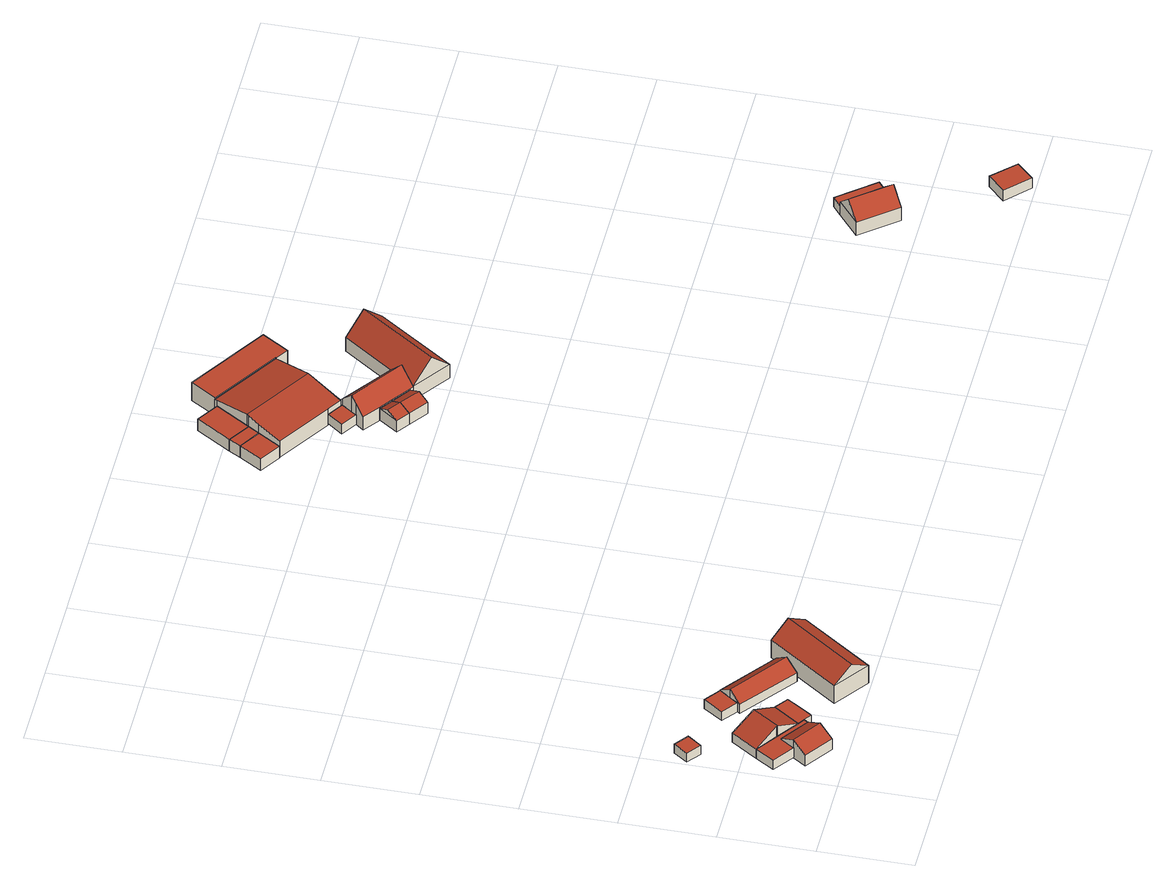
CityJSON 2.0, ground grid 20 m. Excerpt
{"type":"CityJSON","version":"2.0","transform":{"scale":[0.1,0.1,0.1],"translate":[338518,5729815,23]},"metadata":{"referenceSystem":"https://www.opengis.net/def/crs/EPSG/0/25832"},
"CityObjects":{
"building1":{"type":"Building","attributes":{"Geometrietyp2DReferenz":"3000","Gemeindeschluessel":"05170048","function":"31001_2720","roofType":"3100","measuredHeight":4.56},"address":[{"country":"Germany","locality":"Wesel","thoroughfareNumber":"477","thoroughfareName":"Brüner Landstraße"}],"geometry":[{"type":"Solid","lod":"2","boundaries":[[[[0,1,2,3]],[[4,5,1,0]],[[6,7,5,4]],[[8,9,7,6]],[[10,11,9,8]],[[12,13,11,10]],[[3,2,13,12]],[[0,3,12,10,4]],[[8,6,4,10]],[[1,5,7,9,11,13,2]]]],"semantics":{"surfaces":[{"type":"WallSurface"},{"type":"RoofSurface"},{"type":"GroundSurface"}],"values":[[0,0,0,0,0,0,0,1,1,2]]}}]},
"building2":{"type":"Building","attributes":{"Geometrietyp2DReferenz":"3000","Gemeindeschluessel":"05170048","function":"31001_2723","roofType":"1000","measuredHeight":2.37},"address":[{"country":"Germany","locality":"Wesel","thoroughfareNumber":"477","thoroughfareName":"Brüner Landstraße"}],"geometry":[{"type":"Solid","lod":"2","boundaries":[[[[14,15,16,17]],[[18,19,15,14]],[[20,21,19,18]],[[17,16,21,20]],[[18,14,17,20]],[[15,19,21,16]]]],"semantics":{"surfaces":[{"type":"WallSurface"},{"type":"RoofSurface"},{"type":"GroundSurface"}],"values":[[0,0,0,0,1,2]]}}]},
"building3":{"type":"Building","attributes":{"Geometrietyp2DReferenz":"3000","Gemeindeschluessel":"05170048","function":"51009_1610","roofType":"1000","measuredHeight":2.4},"geometry":[{"type":"Solid","lod":"2","boundaries":[[[[22,23,24,25]],[[26,27,23,22]],[[28,29,27,26]],[[30,31,29,28]],[[32,33,31,30]],[[34,35,33,32]],[[36,37,35,34]],[[25,24,37,36]],[[34,32,30,28,26,22,25,36]],[[23,27,29,31,33,35,37,24]]]],"semantics":{"surfaces":[{"type":"WallSurface"},{"type":"RoofSurface"},{"type":"GroundSurface"}],"values":[[0,0,0,0,0,0,0,0,1,2]]}}]},
"building4":{"type":"Building","attributes":{"Geometrietyp2DReferenz":"3000","Gemeindeschluessel":"05170048","function":"31001_2720","roofType":"3100","measuredHeight":5.06},"address":[{"country":"Germany","locality":"Wesel","thoroughfareNumber":"477","thoroughfareName":"Brüner Landstraße"}],"geometry":[{"type":"Solid","lod":"2","boundaries":[[[[38,39,35,34]],[[40,41,39,38]],[[42,43,41,40]],[[25,24,43,42]],[[44,45,24,25]],[[46,37,45,44]],[[34,35,37,46]],[[25,42,40,44]],[[38,34,46,44,40]],[[39,41,43,24,45,37,35]]]],"semantics":{"surfaces":[{"type":"WallSurface"},{"type":"RoofSurface"},{"type":"GroundSurface"}],"values":[[0,0,0,0,0,0,0,1,1,2]]}}]},
"building5":{"type":"Building","attributes":{"Geometrietyp2DReferenz":"3000","Gemeindeschluessel":"05170048","function":"31001_2720","roofType":"1000","measuredHeight":2.42},"address":[{"country":"Germany","locality":"Wesel","thoroughfareNumber":"477","thoroughfareName":"Brüner Landstraße"}],"geometry":[{"type":"Solid","lod":"2","boundaries":[[[[47,48,43,42]],[[49,50,48,47]],[[51,52,50,49]],[[53,54,52,51]],[[22,23,54,53]],[[25,24,23,22]],[[42,43,24,25]],[[22,53,51,49,47,42,25]],[[48,50,52,54,23,24,43]]]],"semantics":{"surfaces":[{"type":"WallSurface"},{"type":"RoofSurface"},{"type":"GroundSurface"}],"values":[[0,0,0,0,0,0,0,1,2]]}}]},
"building6":{"type":"Building","attributes":{"Geometrietyp2DReferenz":"3000","Gemeindeschluessel":"05170048","function":"31001_2720","roofType":"1000","measuredHeight":2.27},"address":[{"country":"Germany","locality":"Wesel","thoroughfareNumber":"477","thoroughfareName":"Brüner Landstraße"}],"geometry":[{"type":"Solid","lod":"2","boundaries":[[[[55,56,57,58]],[[59,60,56,55]],[[61,62,60,59]],[[58,57,62,61]],[[59,55,58,61]],[[56,60,62,57]]]],"semantics":{"surfaces":[{"type":"WallSurface"},{"type":"RoofSurface"},{"type":"GroundSurface"}],"values":[[0,0,0,0,1,2]]}}]},
"building7":{"type":"Building","attributes":{"Geometrietyp2DReferenz":"3000","Gemeindeschluessel":"05170048","function":"31001_2720","roofType":"3100","measuredHeight":4.46},"address":[{"country":"Germany","locality":"Wesel","thoroughfareNumber":"477","thoroughfareName":"Brüner Landstraße"}],"geometry":[{"type":"Solid","lod":"2","boundaries":[[[[63,64,65,66]],[[67,68,64,63]],[[69,70,68,67]],[[71,72,70,69]],[[73,74,72,71]],[[75,76,74,73]],[[66,65,76,75]],[[63,66,75,73,67]],[[71,69,67,73]],[[64,68,70,72,74,76,65]]]],"semantics":{"surfaces":[{"type":"WallSurface"},{"type":"RoofSurface"},{"type":"GroundSurface"}],"values":[[0,0,0,0,0,0,0,1,1,2]]}}]},
"building8":{"type":"Building","attributes":{"Geometrietyp2DReferenz":"3000","Gemeindeschluessel":"05170048","function":"31001_1210","roofType":"3100","measuredHeight":7.58},"address":[{"country":"Germany","locality":"Wesel","thoroughfareNumber":"477","thoroughfareName":"Brüner Landstraße"}],"geometry":[{"type":"Solid","lod":"2","boundaries":[[[[77,78,79,80]],[[81,82,78,77]],[[83,84,82,81]],[[80,79,84,83]],[[77,85,81]],[[83,86,80]],[[80,86,85,77]],[[81,85,86,83]],[[78,82,84,79]]]],"semantics":{"surfaces":[{"type":"WallSurface"},{"type":"RoofSurface"},{"type":"GroundSurface"}],"values":[[0,0,0,0,0,0,1,1,2]]}}]},
"building9":{"type":"Building","attributes":{"Geometrietyp2DReferenz":"3000","Gemeindeschluessel":"05170048","function":"31001_2100","roofType":"1000","measuredHeight":2.95},"address":[{"country":"Germany","locality":"Wesel","thoroughfareNumber":"485","thoroughfareName":"Brüner Landstraße"}],"geometry":[{"type":"Solid","lod":"2","boundaries":[[[[87,88,89,90]],[[91,92,88,87]],[[93,94,92,91]],[[90,89,94,93]],[[91,87,90,93]],[[88,92,94,89]]]],"semantics":{"surfaces":[{"type":"WallSurface"},{"type":"RoofSurface"},{"type":"GroundSurface"}],"values":[[0,0,0,0,1,2]]}}]},
"building10":{"type":"Building","attributes":{"Gemeindeschluessel":"05170048","Geometrietyp2DReferenz":"3000","function":"31001_2100"},"address":[{"country":"Germany","locality":"Wesel","thoroughfareNumber":"485","thoroughfareName":"Brüner Landstraße"}],"children":["building10-1","building10-2"]},
"building10-1":{"type":"BuildingPart","attributes":{"roofType":"1000","measuredHeight":2.98},"parents":["building10"],"geometry":[{"type":"Solid","lod":"2","boundaries":[[[[95,96,97,98]],[[99,100,96,95]],[[101,102,100,99]],[[99,95,98,101]],[[96,100,102,97]],[[101,98,97,102]]]],"semantics":{"surfaces":[{"type":"WallSurface"},{"type":"RoofSurface"},{"type":"GroundSurface"},{"type":"ClosureSurface"}],"values":[[0,0,0,1,2,3]]}}]},
"building10-2":{"type":"BuildingPart","attributes":{"roofType":"1000","measuredHeight":2.95},"address":[{"country":"Germany","locality":"Wesel","thoroughfareNumber":"485","thoroughfareName":"Brüner Landstraße"}],"parents":["building10"],"geometry":[{"type":"Solid","lod":"2","boundaries":[[[[90,89,102,101]],[[93,94,89,90]],[[98,97,94,93]],[[90,101,98,93]],[[102,89,94,97]],[[101,102,97,98]]]],"semantics":{"surfaces":[{"type":"WallSurface"},{"type":"RoofSurface"},{"type":"GroundSurface"},{"type":"ClosureSurface"}],"values":[[0,0,0,1,2,3]]}}]},
"building11":{"type":"Building","attributes":{"Geometrietyp2DReferenz":"3000","Gemeindeschluessel":"05170048","function":"31001_1120","roofType":"1000","measuredHeight":2.46},"address":[{"country":"Germany","locality":"Wesel","thoroughfareNumber":"485","thoroughfareName":"Brüner Landstraße"}],"geometry":[{"type":"Solid","lod":"2","boundaries":[[[[103,104,105,106]],[[107,108,104,103]],[[109,110,108,107]],[[111,112,110,109]],[[106,105,112,111]],[[109,107,103,106,111]],[[104,108,110,112,105]]]],"semantics":{"surfaces":[{"type":"WallSurface"},{"type":"RoofSurface"},{"type":"GroundSurface"}],"values":[[0,0,0,0,0,1,2]]}}]},
"building12":{"type":"Building","attributes":{"Gemeindeschluessel":"05170048","Geometrietyp2DReferenz":"3000","function":"31001_2100"},"address":[{"country":"Germany","locality":"Wesel","thoroughfareNumber":"485","thoroughfareName":"Brüner Landstraße"}],"children":["building12-1","building12-2"]},
"building12-1":{"type":"BuildingPart","attributes":{"roofType":"3100","measuredHeight":4.15},"parents":["building12"],"geometry":[{"type":"Solid","lod":"2","boundaries":[[[[113,114,115,116]],[[117,118,119,120]],[[116,115,118,117]],[[117,121,116]],[[116,121,122,113]],[[120,122,121,117]],[[114,119,118,115]],[[120,119,114,113]],[[113,122,120]]]],"semantics":{"surfaces":[{"type":"WallSurface"},{"type":"RoofSurface"},{"type":"GroundSurface"},{"type":"ClosureSurface"}],"values":[[0,0,0,0,1,1,2,3,3]]}}]},
"building12-2":{"type":"BuildingPart","attributes":{"roofType":"3100","measuredHeight":4.16},"address":[{"country":"Germany","locality":"Wesel","thoroughfareNumber":"485","thoroughfareName":"Brüner Landstraße"}],"parents":["building12"],"geometry":[{"type":"Solid","lod":"2","boundaries":[[[[123,124,114,113]],[[125,126,124,123]],[[120,119,126,125]],[[123,127,125]],[[113,122,127,123]],[[125,127,122,120]],[[124,126,119,114]],[[120,113,114,119]],[[120,122,113]]]],"semantics":{"surfaces":[{"type":"WallSurface"},{"type":"RoofSurface"},{"type":"GroundSurface"},{"type":"ClosureSurface"}],"values":[[0,0,0,0,1,1,2,3,3]]}}]},
"building13":{"type":"Building","attributes":{"Geometrietyp2DReferenz":"3000","Gemeindeschluessel":"05170048","function":"31001_2100","roofType":"3100","measuredHeight":5.72},"address":[{"country":"Germany","locality":"Wesel","thoroughfareNumber":"485","thoroughfareName":"Brüner Landstraße"}],"geometry":[{"type":"Solid","lod":"2","boundaries":[[[[128,129,130,131]],[[132,133,129,128]],[[134,135,133,132]],[[136,137,135,134]],[[138,139,137,136]],[[140,141,139,138]],[[142,143,141,140]],[[144,145,143,142]],[[146,147,145,144]],[[148,149,147,146]],[[150,151,149,148]],[[152,153,151,150]],[[131,130,153,152]],[[132,128,131,152,150,148,146,134]],[[144,142,140,138,136,134,146]],[[129,133,135,137,139,141,143,145,147,149,151,153,130]]]],"semantics":{"surfaces":[{"type":"WallSurface"},{"type":"RoofSurface"},{"type":"GroundSurface"}],"values":[[0,0,0,0,0,0,0,0,0,0,0,0,0,1,1,2]]}}]},
"building14":{"type":"Building","attributes":{"Geometrietyp2DReferenz":"3000","Gemeindeschluessel":"05170048","function":"31001_1120","roofType":"3100","measuredHeight":6.85},"address":[{"country":"Germany","locality":"Wesel","thoroughfareNumber":"485","thoroughfareName":"Brüner Landstraße"}],"geometry":[{"type":"Solid","lod":"2","boundaries":[[[[154,155,156,157]],[[158,159,155,154]],[[160,161,159,158]],[[162,163,161,160]],[[164,165,163,162]],[[166,167,165,164]],[[168,169,167,166]],[[170,171,169,168]],[[172,171,170]],[[173,174,171,172]],[[175,176,174,173]],[[177,178,176,175]],[[179,180,178,177]],[[157,156,180,179]],[[160,158,154,157,179,177,175,162]],[[173,172,170,168,166,164,162,175]],[[155,159,161,163,165,167,169,171,174,176,178,180,156]]]],"semantics":{"surfaces":[{"type":"WallSurface"},{"type":"RoofSurface"},{"type":"GroundSurface"}],"values":[[0,0,0,0,0,0,0,0,0,0,0,0,0,0,1,1,2]]}}]},
"building15":{"type":"Building","attributes":{"Geometrietyp2DReferenz":"3000","Gemeindeschluessel":"05170048","function":"31001_2100","roofType":"1000","measuredHeight":4.54},"address":[{"country":"Germany","locality":"Wesel","thoroughfareNumber":"485","thoroughfareName":"Brüner Landstraße"}],"geometry":[{"type":"Solid","lod":"2","boundaries":[[[[181,182,183,184]],[[185,186,182,181]],[[187,188,186,185]],[[189,190,188,187]],[[191,192,190,189]],[[184,183,192,191]],[[189,187,185,181,184,191]],[[182,186,188,190,192,183]]]],"semantics":{"surfaces":[{"type":"WallSurface"},{"type":"RoofSurface"},{"type":"GroundSurface"}],"values":[[0,0,0,0,0,0,1,2]]}}]},
"building16":{"type":"Building","attributes":{"Geometrietyp2DReferenz":"3000","Gemeindeschluessel":"05170048","function":"31001_1120","roofType":"3100","measuredHeight":8.17},"address":[{"country":"Germany","locality":"Wesel","thoroughfareNumber":"485","thoroughfareName":"Brüner Landstraße"}],"geometry":[{"type":"Solid","lod":"2","boundaries":[[[[193,194,195,196]],[[197,178,194,193]],[[198,199,178,197]],[[196,195,199,198]],[[193,200,197]],[[198,201,196]],[[196,201,200,193]],[[197,200,201,198]],[[194,178,199,195]]]],"semantics":{"surfaces":[{"type":"WallSurface"},{"type":"RoofSurface"},{"type":"GroundSurface"}],"values":[[0,0,0,0,0,0,1,1,2]]}}]},
"building17":{"type":"Building","attributes":{"Geometrietyp2DReferenz":"3000","Gemeindeschluessel":"05170048","function":"31001_2723","roofType":"3100","measuredHeight":6.72},"address":[{"country":"Germany","locality":"Wesel","thoroughfareNumber":"484","thoroughfareName":"Brüner Landstraße"}],"geometry":[{"type":"Solid","lod":"2","boundaries":[[[[202,203,204,205]],[[206,207,203,202]],[[208,209,207,206]],[[205,204,209,208]],[[202,210,206]],[[208,211,205]],[[205,211,210,202]],[[206,210,211,208]],[[203,207,209,204]]]],"semantics":{"surfaces":[{"type":"WallSurface"},{"type":"RoofSurface"},{"type":"GroundSurface"}],"values":[[0,0,0,0,0,0,1,1,2]]}}]},
"building18":{"type":"Building","attributes":{"Geometrietyp2DReferenz":"3000","Gemeindeschluessel":"05170048","function":"51009_1610","roofType":"1000","measuredHeight":2.4},"geometry":[{"type":"Solid","lod":"2","boundaries":[[[[212,209,213,214]],[[215,207,209,212]],[[216,217,207,215]],[[214,213,217,216]],[[215,212,214,216]],[[209,207,217,213]]]],"semantics":{"surfaces":[{"type":"WallSurface"},{"type":"RoofSurface"},{"type":"GroundSurface"}],"values":[[0,0,0,0,1,2]]}}]},
"building19":{"type":"Building","attributes":{"Geometrietyp2DReferenz":"3000","Gemeindeschluessel":"05170048","function":"51009_1611","roofType":"1000","measuredHeight":2.73},"geometry":[{"type":"Solid","lod":"2","boundaries":[[[[218,219,220,221]],[[222,223,219,218]],[[224,225,223,222]],[[221,220,225,224]],[[222,218,221,224]],[[219,223,225,220]]]],"semantics":{"surfaces":[{"type":"WallSurface"},{"type":"RoofSurface"},{"type":"GroundSurface"}],"values":[[0,0,0,0,1,2]]}}]}
},
"vertices":[
[67,103,53],[67,103,8],[48,76,8],[48,76,35],[68,104,54],[68,104,8],[88,133,35],[88,133,8],[148,92,35],[148,92,8],[128,63,54],[128,63,8],[108,34,35],[108,34,8],
[59,314,32],[59,314,9],[30,336,9],[30,336,32],[37,284,32],[37,284,9],[8,306,32],[8,306,9],
[155,101,33],[155,101,9],[141,110,9],[141,110,33],[148,92,33],[148,92,9],[88,133,33],[88,133,9],[67,103,33],[67,103,9],[22,135,33],[22,135,9],[48,175,33],[48,175,9],[94,143,33],[94,143,9],
[86,231,33],[86,231,9],[133,198,60],[133,198,9],[180,166,33],[180,166,9],[95,142,60],[95,142,9],[94,143,60],
[208,146,33],[208,146,9],[194,124,33],[194,124,9],[174,94,33],[174,94,9],[171,90,33],[171,90,9],
[207,282,32],[207,282,9],[173,307,9],[173,307,32],[177,241,32],[177,241,9],[145,265,32],[145,265,9],
[177,241,39],[177,241,10],[172,235,10],[172,235,33],[189,258,54],[189,258,10],[207,282,33],[207,282,10],[325,194,33],[325,194,10],[308,170,54],[308,170,10],[290,145,33],[290,145,10],
[349,210,57],[349,210,11],[240,59,11],[240,59,57],[423,157,57],[423,157,11],[314,6,57],[314,6,11],[386,184,87],[277,32,87],
[731,1286,39],[731,1286,9],[761,1334,9],[761,1334,39],[686,1314,39],[686,1314,9],[716,1362,39],[716,1362,9],
[777,1461,39],[777,1461,9],[730,1387,9],[730,1387,39],[823,1432,39],[823,1432,9],[776,1358,39],[776,1358,9],
[880,1192,38],[880,1192,14],[877,1194,14],[877,1194,38],[856,1158,38],[856,1158,14],[822,1180,38],[822,1180,14],[846,1213,38],[846,1213,14],
[905,1097,44],[905,1097,15],[878,1116,15],[878,1116,44],[849,1075,44],[849,1075,15],[876,1056,15],[876,1056,44],[864,1096,56],[891,1077,56],
[946,1069,44],[946,1069,15],[917,1027,44],[917,1027,15],[932,1048,56],
[761,1334,62],[761,1334,10],[731,1286,10],[731,1286,52],[776,1358,67],[776,1358,10],[779,1362,68],[779,1362,10],[823,1432,53],[823,1432,10],[827,1438,52],[827,1438,10],[828,1437,52],[828,1437,10],[973,1346,52],[973,1346,10],[972,1344,52],[972,1344,10],[925,1270,68],[925,1270,10],[879,1198,53],[879,1198,10],[877,1194,52],[877,1194,10],[846,1213,52],[846,1213,10],
[878,1116,47],[878,1116,13],[905,1097,13],[905,1097,47],[843,1141,47],[843,1141,13],[856,1158,69],[856,1158,13],[863,1169,82],[863,1169,13],[880,1192,53],[880,1192,13],[877,1194,53],[877,1194,13],[879,1198,48],[879,1198,13],[882,1197,48],[882,1197,13],[882,1197,47],[993,1119,47],[993,1119,13],[973,1092,82],[973,1092,13],[953,1064,47],[953,1064,13],[946,1069,47],[946,1069,13],
[1034,1385,55],[1034,1385,9],[863,1492,9],[863,1492,55],[998,1328,55],[998,1328,9],[972,1344,55],[972,1344,9],[973,1346,55],[973,1346,9],[828,1437,55],[828,1437,9],
[1033,1008,48],[1033,1008,13],[1147,1170,13],[1147,1170,48],[953,1064,48],[1068,1226,48],[1068,1226,13],[993,1036,95],[1107,1198,95],
[1621,316,47],[1621,316,13],[1684,238,13],[1684,238,47],[1675,360,47],[1675,360,13],[1739,282,47],[1739,282,13],[1648,338,80],[1712,260,80],
[1739,282,37],[1761,300,13],[1761,300,37],[1675,360,37],[1697,377,37],[1697,377,13],
[1831,6,43],[1831,6,16],[1866,42,16],[1866,42,43],[1782,54,43],[1782,54,16],[1818,90,43],[1818,90,16]
]}
